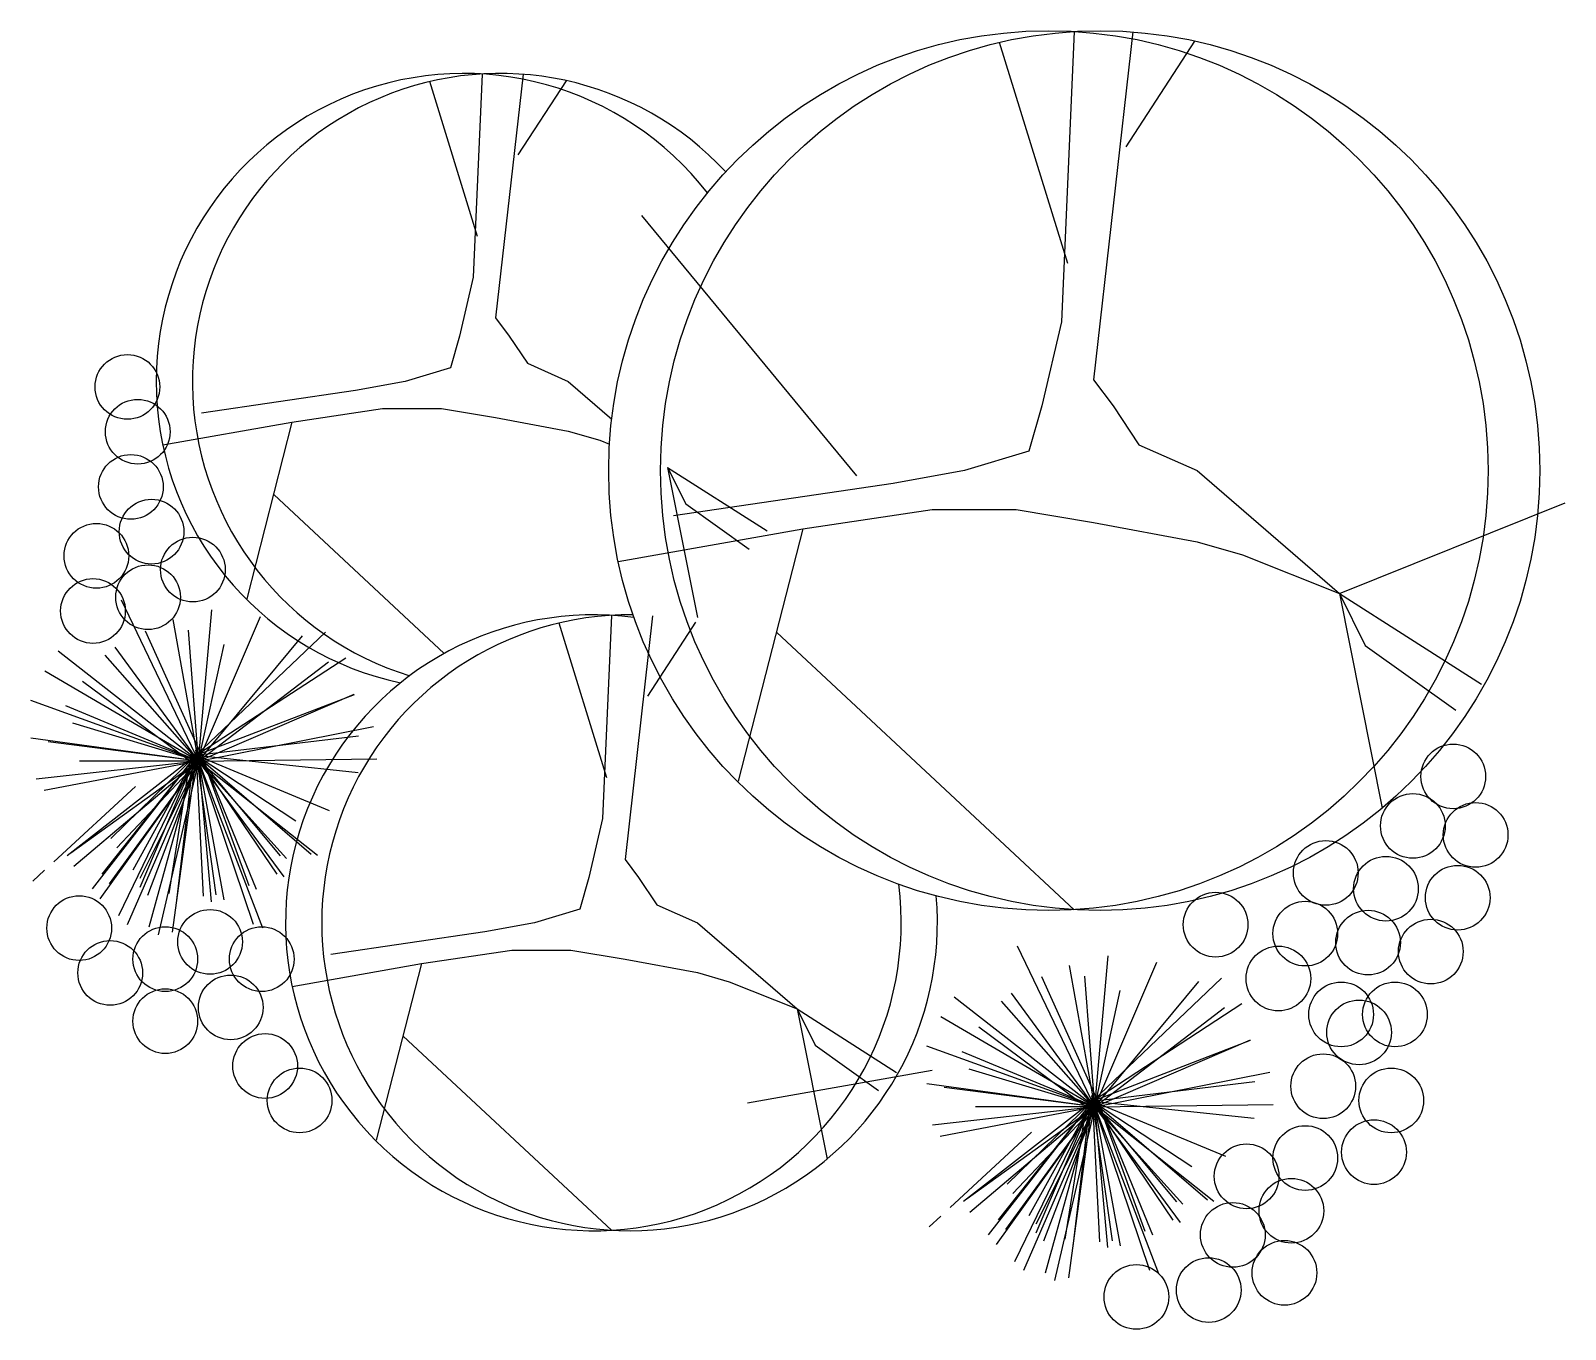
# Model space of a CAD drawing. Extents: x -2515 to 2324, y -2585 to 1508.
import ezdxf

# ---------------------------------------------------------------- set-up
doc = ezdxf.new("R2010")
doc.units = 0
doc.header["$MEASUREMENT"] = 0
doc.layers.get('0').update_dxf_attribs({"linetype": 'CONTINUOUS'})

msp = doc.modelspace()

# ---------------------------------------------------------------- linework, layer by layer
for p, q in [((775.7, 1505.7), (735, 590.8)), ((960.7, 1504.2), (836.9, 407.2)), ((755.4, 774.4), (539.8, 1471.2)), ((938.9, 1141.7), (1155.7, 1475.6)), ((-1091.6, 1371.6), (-1120.1, 731.2)), ((-962.1, 1370.6), (-1048.8, 602.7)), ((-1105.8, 859.8), (-1256.7, 1347.5)), ((-977.4, 1116.9), (-825.6, 1350.6)), ((90.4, 105), (-588.2, 925.5)), ((-1120.1, 731.2), (-1162.9, 545.6)), ((-1048.8, 602.7), (-1005.9, 545.6)), ((735, 590.8), (673.8, 325.6)), ((-1162.9, 545.6), (-1191.5, 445.6)), ((-1005.9, 545.6), (-948.8, 459.9)), ((-1191.5, 445.6), (-1334.2, 402.7)), ((-948.8, 459.9), (-820.4, 402.7)), ((-1334.2, 402.7), (-1491.2, 374.2)), ((-820.4, 402.7), (-682.8, 283.9)), ((836.9, 407.2), (898.1, 325.6)), ((-1491.2, 374.2), (-1976.5, 302.8)), ((-1691, 274.2), (-1405.6, 317.1)), ((-1405.6, 317.1), (-1220, 317.1)), ((-1220, 317.1), (-1048.8, 288.5)), ((673.8, 325.6), (633, 182.8)), ((898.1, 325.6), (979.6, 203.2)), ((-2098.3, 202.3), (-1691, 274.2)), ((-1691, 274.2), (-1833.8, -282.8)), ((-1048.8, 288.5), (-820.4, 245.6)), ((-820.4, 245.6), (-720.5, 217.1)), ((-720.5, 217.1), (-689.8, 204.8)), ((979.6, 203.2), (1163.2, 121.5)), ((633, 182.8), (429.1, 121.5)), ((-506.4, 131.4), (-192.4, -68.6)), ((-506.4, 131.4), (-449.3, 17.1)), ((-506.4, 131.4), (-411.8, -341.8)), ((429.1, 121.5), (204.8, 80.7)), ((1163.2, 121.5), (1611.7, -266.1)), ((204.8, 80.7), (-488.5, -21.3)), ((-1748.1, 45.7), (-1211, -454.8)), ((-449.3, 17.1), (-249.5, -125.7)), ((1611.7, -266.1), (2324.1, 20.1)), ((-80.6, -62.1), (327.2, -0.9)), ((327.2, -0.9), (592.2, -0.9)), ((592.2, -0.9), (836.9, -41.7)), ((836.9, -41.7), (1163.2, -102.9)), ((-662.5, -164.8), (-80.6, -62.1)), ((-80.6, -62.1), (-284.5, -857.8)), ((1163.2, -102.9), (1305.9, -143.7)), ((1305.9, -143.7), (1611.7, -266.1)), ((-1984.1, -797.1), (-2228.8, -287)), ((1611.7, -266.1), (2060.3, -551.8)), ((1611.7, -266.1), (1693.3, -429.3)), ((1611.7, -266.1), (1746.8, -942)), ((-1985.5, -794.1), (-1943.3, -317.6)), ((-1985.5, -794.1), (-1790.4, -338)), ((-683.6, -334.9), (-712.1, -975.3)), ((-554.1, -335.9), (-640.8, -1103.8)), ((-2153.5, -383), (-1970.8, -788.4)), ((-1985.5, -794.1), (-2065.6, -348.2)), ((-1985.5, -794.1), (-2017.4, -381.6)), ((-697.9, -846.8), (-848.7, -359)), ((-569.4, -589.7), (-417.6, -356)), ((-1975.1, -808.3), (-2248.5, -435.3)), ((-1993, -775.6), (-1585.6, -388.2)), ((-1985.5, -794.1), (-1657.8, -399.2)), ((-1985.5, -794.1), (-1905.1, -427)), ((-162.2, -388.5), (775.7, -1262.6)), ((1693.3, -429.3), (1978.8, -633.4)), ((-1982.9, -796.2), (-2428.8, -448)), ((-1973.9, -807.3), (-2279.7, -460.4)), ((-1993, -775.6), (-1521.7, -468.4)), ((-1985.5, -794.1), (-1576.3, -480.9)), ((-1985.5, -794.1), (-2470.8, -510.2)), ((-2351.1, -542.1), (-1994.3, -807.3)), ((-1985.5, -794.1), (-2514.7, -602.9)), ((-1985.5, -794.1), (-2403.9, -620.4)), ((-1993, -775.6), (-1494.2, -584.1)), ((-1985.5, -794.1), (-1494.7, -582.9)), ((-1985.5, -794.1), (-2381.7, -674.7)), ((-1985.5, -794.1), (-2514.9, -721.8)), ((-1993, -775.6), (-1481.4, -714.1)), ((-1985.5, -794.1), (-1433.5, -684.9)), ((-1985.5, -794.1), (-2460, -733.4)), ((-2078.7, -1211.3), (-2008.5, -772.3)), ((-1992.6, -772.3), (-2068.6, -1332.9)), ((-1995.5, -758.2), (-1930.7, -1216.1)), ((-1994.1, -772.5), (-1813.1, -1308.5)), ((-1993.9, -758.1), (-1970.6, -1219.9)), ((-1826.2, -1187.1), (-1978.5, -769.4)), ((-1985.5, -794.1), (-2497.7, -851.3)), ((-1985.5, -794.1), (-2472.8, -887.1)), ((-1993, -775.6), (-2399.6, -1092.3)), ((-1985.5, -794.1), (-2388, -1084.1)), ((-1985.5, -794.1), (-2379.1, -1126.8)), ((-1985.5, -794.1), (-2361.3, -794.1)), ((-1993, -775.6), (-2321.5, -1197)), ((-1985.5, -794.1), (-2296.9, -1228.3)), ((-1993, -775.6), (-2290.2, -1150.4)), ((-1985.5, -794.1), (-2267.5, -1180.5)), ((-1993, -775.6), (-2262, -1038)), ((-1985.5, -794.1), (-2243.8, -1067)), ((-1993, -775.6), (-2238.3, -1282)), ((-1985.5, -794.1), (-2210.4, -1309.9)), ((-1993, -775.6), (-2193.2, -1137.8)), ((-1993, -775.6), (-2171.2, -1192.1)), ((-1985.5, -794.1), (-2171.1, -1164)), ((-1985.5, -794.1), (-2146.9, -1217.4)), ((-1993, -775.6), (-2142.2, -1317.7)), ((-1985.5, -794.1), (-2112.9, -1341.7)), ((-2053.7, -1232.9), (-2001.1, -791.4)), ((-1993, -775.6), (-1679.1, -982.2)), ((-1993, -775.6), (-1727.8, -1093.2)), ((-1993, -775.6), (-1482.7, -829.5)), ((-1993, -775.6), (-1573.3, -949.9)), ((-1993, -775.6), (-1630.1, -1087.2)), ((-1993, -775.6), (-1739, -1150.7)), ((-1988.7, -776.8), (-1905.6, -1231.8)), ((-1987.1, -776.6), (-1945.4, -1237.2)), ((-1986.7, -791), (-1784.4, -1319.4)), ((-1985.5, -794.1), (-1423.3, -786.9)), ((-1985.5, -794.1), (-1707.8, -1100.8)), ((-1985.5, -794.1), (-1610.4, -1091)), ((-1985.5, -794.1), (-1716.7, -1158.8)), ((-1802.4, -1198.7), (-1971.2, -787.3)), ((-2184.8, -873.8), (-2441.8, -1111.1)), ((-712.1, -975.3), (-755, -1161)), ((-640.8, -1103.8), (-598, -1161)), ((-2471, -1138.1), (-2507.8, -1172.1)), ((-755, -1161), (-783.5, -1260.9)), ((-598, -1161), (-540.9, -1246.7)), ((-540.9, -1246.7), (-412.4, -1303.8)), ((-926.2, -1303.8), (-1083.2, -1332.4)), ((-783.5, -1260.9), (-926.2, -1303.8)), ((-412.4, -1303.8), (-98.4, -1575.2)), ((-1083.2, -1332.4), (-1568.5, -1403.8)), ((-1283.1, -1432.3), (-997.6, -1389.5)), ((-997.6, -1389.5), (-812.1, -1389.5)), ((-812.1, -1389.5), (-640.8, -1418)), ((841.9, -1887), (597.2, -1376.9)), ((-1690.3, -1504.2), (-1283.1, -1432.3)), ((-1283.1, -1432.3), (-1425.8, -1989.3)), ((-640.8, -1418), (-412.4, -1460.9)), ((840.5, -1884), (760.3, -1438.1)), ((840.5, -1884), (882.7, -1407.5)), ((840.5, -1884), (1035.6, -1427.9)), ((-412.4, -1460.9), (-312.5, -1489.5)), ((-312.5, -1489.5), (-98.4, -1575.2)), ((672.5, -1472.9), (855.2, -1878.3)), ((840.5, -1884), (808.6, -1471.5)), ((832.9, -1865.5), (1240.4, -1478.1)), ((840.5, -1884), (1168.1, -1489.1)), ((843.1, -1886), (397.2, -1537.9)), ((850.9, -1898.2), (577.5, -1525.2)), ((840.5, -1884), (920.9, -1516.9)), ((-98.4, -1575.2), (-3.8, -2048.3)), ((-98.4, -1575.2), (-41.3, -1689.4)), ((-98.4, -1575.2), (215.6, -1775.1)), ((852.1, -1897.2), (546.2, -1550.3)), ((832.9, -1865.5), (1304.3, -1558.3)), ((840.5, -1884), (1249.7, -1570.7)), ((840.5, -1884), (355.2, -1600.1)), ((474.9, -1632), (831.7, -1897.2)), ((-1340.2, -1660.8), (-683.6, -2272.7)), ((-41.3, -1689.4), (158.5, -1832.2)), ((840.5, -1884), (311.3, -1692.8)), ((832.9, -1865.5), (1331.8, -1674)), ((840.5, -1884), (1331.3, -1672.8)), ((840.5, -1884), (422.1, -1710.3)), ((-254.5, -1871.4), (327.3, -1768.6)), ((840.5, -1884), (444.3, -1764.6)), ((840.5, -1884), (1392.4, -1774.8)), ((840.5, -1884), (311.1, -1811.7)), ((840.5, -1884), (366, -1823.3)), ((832.9, -1865.5), (1344.6, -1804)), ((840.5, -1884), (328.3, -1941.2)), ((840.5, -1884), (353.2, -1977)), ((832.9, -1865.5), (426.4, -2182.2)), ((840.5, -1884), (438, -2174)), ((840.5, -1884), (446.9, -2216.7)), ((840.5, -1884), (464.7, -1884)), ((832.9, -1865.5), (504.5, -2286.9)), ((840.5, -1884), (529.1, -2318.2)), ((832.9, -1865.5), (535.7, -2240.3)), ((840.5, -1884), (558.4, -2270.4)), ((832.9, -1865.5), (563.9, -2127.9)), ((840.5, -1884), (582.2, -2156.9)), ((832.9, -1865.5), (587.7, -2371.9)), ((840.5, -1884), (615.6, -2399.8)), ((832.9, -1865.5), (632.8, -2227.6)), ((832.9, -1865.5), (654.7, -2282)), ((840.5, -1884), (654.9, -2253.8)), ((840.5, -1884), (679, -2307.3)), ((832.9, -1865.5), (683.8, -2407.6)), ((840.5, -1884), (713.1, -2431.6)), ((747.3, -2301.2), (817.5, -1862.2)), ((833.4, -1862.2), (757.4, -2422.8)), ((772.2, -2322.8), (824.9, -1881.3)), ((830.5, -1848.1), (895.3, -2306)), ((831.9, -1862.4), (1012.9, -2398.3)), ((832.1, -1847.9), (855.3, -2309.8)), ((832.9, -1865.5), (1146.8, -2072.1)), ((832.9, -1865.5), (1098.2, -2183.1)), ((832.9, -1865.5), (1343.2, -1919.3)), ((832.9, -1865.5), (1252.7, -2039.8)), ((832.9, -1865.5), (1195.9, -2177.1)), ((832.9, -1865.5), (1086.9, -2240.6)), ((837.3, -1866.7), (920.3, -2321.6)), ((838.9, -1866.5), (880.6, -2327.1)), ((839.3, -1880.9), (1041.6, -2409.3)), ((840.5, -1884), (1402.6, -1876.8)), ((840.5, -1884), (1118.2, -2190.7)), ((840.5, -1884), (1215.6, -2180.9)), ((840.5, -1884), (1109.2, -2248.7)), ((999.8, -2277), (847.5, -1859.3)), ((1023.6, -2288.6), (854.8, -1877.2)), ((641.1, -1963.7), (384.2, -2201)), ((354.9, -2228), (318.2, -2262))]:
    msp.add_line(p, q)
for centre, radius in [((694.2, 121.5), 1386.5), ((857.3, 121.5), 1386.5), ((-2209.9, 385.3), 102), ((-2177.4, 244), 102), ((-2199.1, 70.2), 102), ((-2133.9, -71), 102), ((-2307.7, -147.1), 102), ((-2003.6, -190.5), 102), ((-2144.8, -277.5), 102), ((-2318.5, -320.9), 102), ((1970.7, -842.4), 102), ((1843.4, -998.4), 102), ((2041.4, -1026.7), 102), ((1568.9, -1146.6), 102), ((1758.6, -1196.4), 102), ((1984.8, -1224.7), 102), ((1221.4, -1309.6), 102), ((-2362, -1320.5), 102), ((1504.2, -1337.9), 102), ((-1949.3, -1363.9), 102), ((1702.1, -1366.2), 102), ((1900, -1394.5), 102), ((-2090.5, -1418.3), 102), ((-1786.4, -1418.3), 102), ((-2264.2, -1461.7), 102), ((1419.3, -1479.4), 102), ((-1884.2, -1570.4), 102), ((1617.3, -1592.6), 102), ((1786.9, -1592.6), 102), ((-2090.5, -1613.8), 102), ((1673.8, -1649.2), 102), ((-1775.6, -1755.1), 102), ((1560.7, -1818.9), 102), ((-1667, -1863.7), 102), ((1775.2, -1863.7), 102), ((1720.9, -2026.7), 102), ((1504.2, -2045.2), 102), ((1319.1, -2102.8), 102), ((1460.3, -2211.4), 102), ((1275.7, -2287.5), 102), ((1438.6, -2407), 102), ((1199.7, -2461.3), 102), ((971.7, -2483), 102)]:
    msp.add_circle(centre, radius)
for centre, start, end in [((-1148.7, 402.7), 37.7415, 258.1224), ((-1034.5, 402.7), 42.8927, 252.9028), ((-740.7, -1303.8), 82.4213, 7.1968), ((-626.5, -1303.8), 89.3584, 5.0067)]:
    msp.add_arc(centre, 970.6, start, end)

doc.saveas('drawing.dxf')
